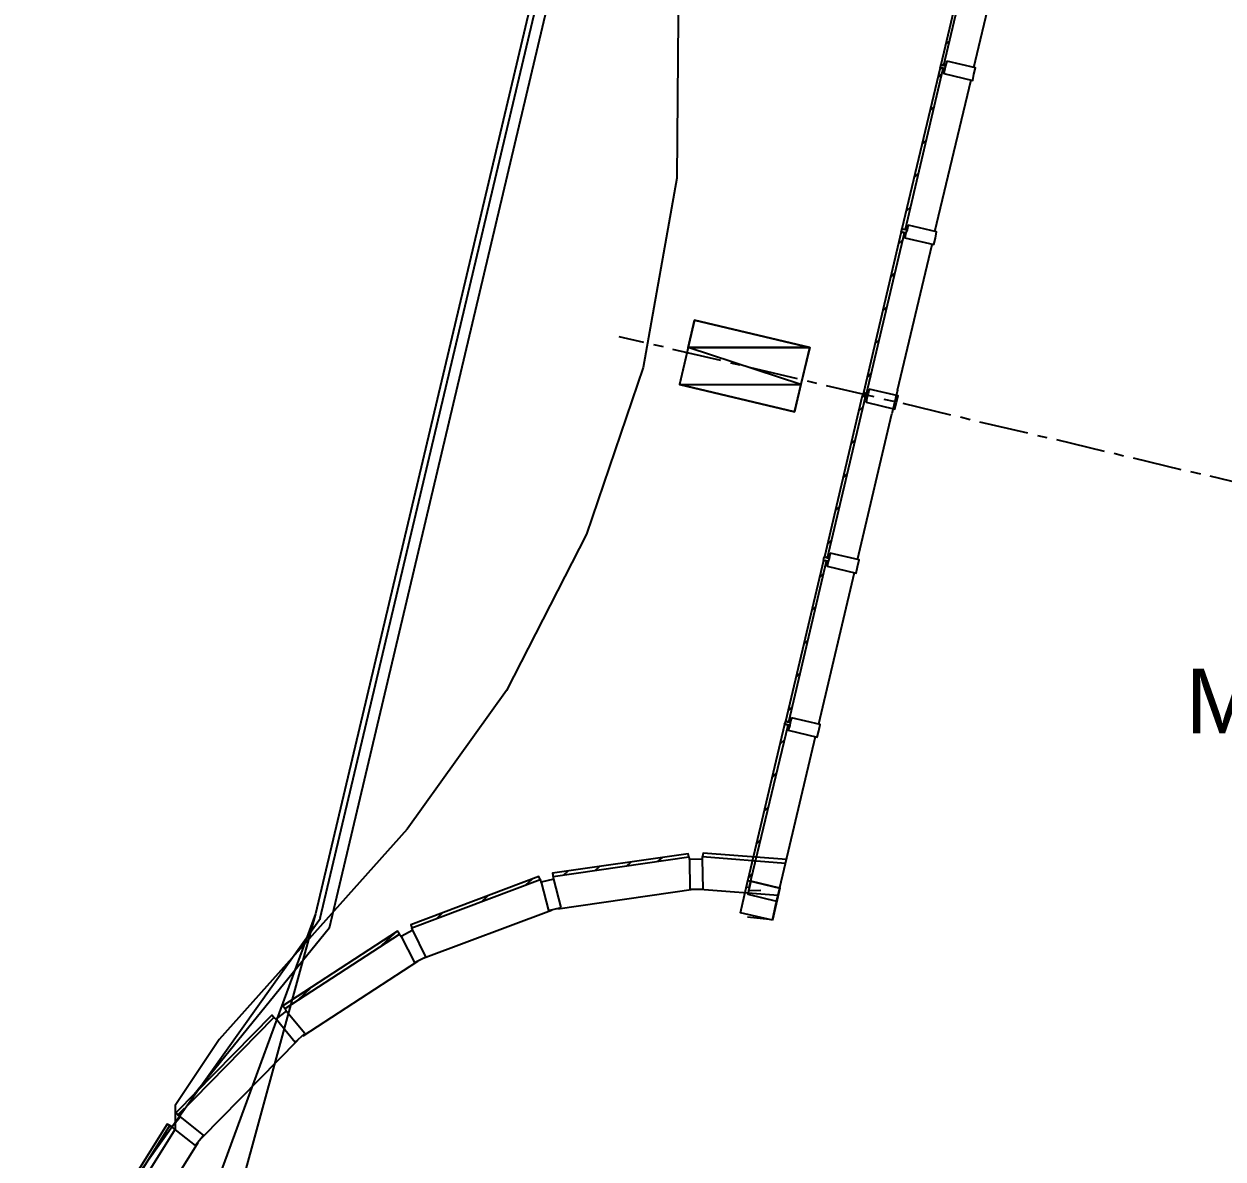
# Model space of a CAD drawing. Header units: feet. Extents: x -84 to 198, y -22 to 181.
# Drawn here: x 13.61 to 44.01, y 76.01 to 104.8 of the extents above; entities that cross this region are included whole.
import ezdxf
from ezdxf.enums import TextEntityAlignment as Align

# ---------------------------------------------------------------- set-up
doc = ezdxf.new("R2010")
doc.units = ezdxf.units.FT
for name, color, linetype in [('A-AREA-COMUN', 252, 'CONTINUOUS'), ('A-LINEA', 7, 'CONTINUOUS'), ('A-MURO-CONCRETO', 8, 'CONTINUOUS'), ('A-TEXTO-PDF', 3, 'CONTINUOUS')]:
    doc.layers.add(name, color=color, linetype=linetype)

msp = doc.modelspace()

# ---------------------------------------------------------------- linework, layer by layer
at = {"layer": 'A-AREA-COMUN'}
msp.add_lwpolyline([(30.208, 105.9733), (30.16, 100.8889), (29.312, 96.0889), (27.872, 91.8578), (25.84, 87.8933), (23.328, 84.3733), (18.56, 79.04), (17.44, 77.3689), (17.44, 76.7644), (15.36, 73.44)], dxfattribs=at)
at = {"layer": 'A-LINEA'}
for p, q in [((21.1189, 82.1165), (28.5276, 113.44)), ((21.3523, 81.8786), (28.8429, 113.5482)), ((21.0069, 82.2403), (28.3763, 113.3838)), ((21.0069, 82.2403), (28.3763, 113.3838)), ((21.0069, 82.2403), (28.3763, 113.3838)), ((36.9333, 103.7511), (37.9067, 107.8711)), ((37.6933, 103.6978), (38.6, 107.5111)), ((36.9867, 104.2844), (37.0933, 104.3911)), ((36.84, 103.6844), (36.8533, 103.7244)), ((36.8533, 103.7244), (36.8533, 103.7644)), ((36.7867, 103.4444), (36.8933, 103.5511)), ((36.7067, 99.5378), (37.6267, 103.3778)), ((36.5867, 102.6044), (36.6933, 102.7111)), ((36.3867, 101.7511), (36.4933, 101.8578)), ((36.1867, 100.9111), (36.2933, 101.0178)), ((35.9867, 100.0578), (36.0933, 100.1644)), ((35.8533, 99.5244), (35.8667, 99.5644)), ((35.8667, 99.5644), (35.8667, 99.6044)), ((35.76, 95.5111), (36.64, 99.2044)), ((35.7867, 99.2178), (35.8933, 99.3244)), ((35.5867, 98.3778), (35.6933, 98.4844)), ((35.3867, 97.5244), (35.4933, 97.6311)), ((28.6933, 96.8711), (29.32, 96.7244)), ((35.1867, 96.6844), (35.2933, 96.7911)), ((29.5733, 96.6711), (29.8133, 96.6178)), ((30.0533, 96.5511), (31.2667, 96.2711)), ((31.52, 96.2044), (31.76, 96.1511)), ((32, 96.0978), (33.2133, 95.8044)), ((34.9867, 95.8311), (35.0933, 95.9378)), ((33.4667, 95.7511), (33.7067, 95.6844)), ((33.9467, 95.6311), (35.16, 95.3511)), ((35.76, 95.5111), (35.6133, 94.9111)), ((34.9467, 95.2978), (34.9733, 95.4578)), ((35.4133, 95.2844), (35.6533, 95.2311)), ((35.8933, 95.1778), (37.1067, 94.8844)), ((34.7467, 91.2044), (35.6133, 94.9111)), ((34.7867, 94.9911), (34.8933, 95.0978)), ((37.36, 94.8311), (37.6, 94.7644)), ((37.84, 94.7111), (39.0533, 94.4311)), ((39.3067, 94.3644), (39.5467, 94.3111)), ((34.5867, 94.1511), (34.6933, 94.2578)), ((39.7867, 94.2578), (41, 93.9644)), ((41.2533, 93.9111), (41.4933, 93.8444)), ((41.7333, 93.7911), (42.9467, 93.4978)), ((34.3867, 93.2978), (34.4933, 93.4044)), ((43.1867, 93.4444), (43.44, 93.3911)), ((43.68, 93.3378), (44.8933, 93.0444)), ((34.1867, 92.4578), (34.2933, 92.5644)), ((33.9867, 91.6044), (34.0933, 91.7111)), ((33.88, 91.1911), (33.8933, 91.2444)), ((33.8933, 91.2444), (33.9067, 91.2844)), ((33.76, 87.0444), (34.6667, 90.8844)), ((33.7867, 90.7644), (33.8933, 90.8711)), ((33.5867, 89.9244), (33.6933, 90.0311)), ((33.3867, 89.0711), (33.4933, 89.1778)), ((33.1867, 88.2311), (33.2933, 88.3378)), ((32.9867, 87.3778), (33.0933, 87.4844)), ((32.8933, 87.0311), (32.9067, 87.0711)), ((32.9067, 87.0711), (32.92, 87.1111)), ((32.7733, 82.8978), (33.68, 86.7244)), ((32.7867, 86.5378), (32.8933, 86.6444)), ((32.5867, 85.6978), (32.6933, 85.8044)), ((32.3867, 84.8444), (32.4933, 84.9511)), ((32.1867, 84.0044), (32.2933, 84.1111)), ((29.6933, 83.5644), (29.8, 83.6578)), ((30.4667, 83.6711), (30.48, 83.5911)), ((30.8133, 83.6844), (32.92, 83.5111)), ((30.8133, 83.6044), (30.8133, 83.6844)), ((28.0933, 83.3244), (28.2, 83.4311)), ((28.8933, 83.4444), (29, 83.5378)), ((26.3333, 82.9644), (26.4933, 83.1111)), ((26.6933, 83.0978), (26.72, 83.0178)), ((27.04, 83.1111), (27.0267, 83.1778)), ((27.2933, 83.2178), (27.4, 83.3111)), ((31.9867, 83.1511), (32.0933, 83.2578)), ((30.7467, 82.8444), (30.7467, 82.8578)), ((32.7333, 82.6978), (30.7467, 82.8444)), ((31.96, 82.8178), (32.2933, 82.8311)), ((25.2133, 82.5378), (25.3733, 82.6844)), ((32.5867, 82.0711), (32.68, 82.5111)), ((21.0013, 82.226), (13.6073, 62.1446)), ((21.0013, 82.226), (14.3466, 57.9612)), ((21.0013, 82.226), (14.3466, 57.9612)), ((21.1227, 82.1118), (16.0765, 75.0279)), ((24.0933, 82.1244), (24.24, 82.2711)), ((27.1467, 82.3511), (27.1467, 82.3644)), ((32.5127, 82.0883), (31.9524, 82.146)), ((21.3561, 81.8739), (17.8876, 77.6068)), ((23.4667, 81.8044), (23.44, 81.8711)), ((22.68, 81.4311), (23.0133, 81.7378)), ((23.1333, 81.7111), (23.1733, 81.6578)), ((23.7333, 81.0978), (23.7333, 81.1111)), ((20.56, 80.0444), (20.88, 80.3511)), ((20.2667, 79.7644), (20.2267, 79.8311)), ((19.9467, 79.6044), (20, 79.5511)), ((20.68, 79.1244), (20.6667, 79.1378)), ((17.52, 77.1378), (17.68, 77.2978)), ((17.5733, 77.0844), (17.52, 77.1244)), ((17.1867, 76.8178), (17.2533, 76.8844)), ((17.3067, 76.8578), (17.3733, 76.8178)), ((18.12, 76.5511), (18.1067, 76.5511))]:
    msp.add_line(p, q, dxfattribs=at)
for points in [[(37.8267, 107.8844), (36.8533, 103.7644), (36.9333, 103.7511)], [(37.0133, 103.8578), (36.9733, 103.7378), (36.8933, 103.7644), (36.8933, 103.7511), (36.9733, 103.7378), (36.96, 103.6578), (36.88, 103.6844), (36.88, 103.6711), (36.96, 103.6578), (36.9333, 103.5378), (37.6667, 103.3644), (37.6933, 103.5244), (37.7333, 103.6844), (37.0133, 103.8578)], [(35.96, 99.5911), (36.92, 103.6711), (36.84, 103.6844), (35.8667, 99.6044), (35.96, 99.5911)], [(34.9733, 95.4178), (35.9333, 99.4978), (35.8533, 99.5244), (34.8933, 95.4444), (34.9733, 95.4178)], [(36.0267, 99.6978), (36, 99.5778), (35.9067, 99.5911), (35.9067, 99.5911), (36, 99.5778), (35.9733, 99.4978), (35.8933, 99.5111), (35.8933, 99.5111), (35.9733, 99.4978), (35.9467, 99.3778), (36.68, 99.2044), (36.72, 99.3644), (36.7467, 99.5244), (36.0267, 99.6978)], [(33.1467, 94.9644), (33.5333, 96.5911), (30.6133, 97.2844), (30.2267, 95.6578), (33.1467, 94.9644)], [(35.04, 95.5378), (35.0133, 95.4178), (34.9333, 95.4311), (34.9333, 95.4311), (35.0133, 95.4044), (34.9867, 95.3378), (34.9067, 95.3511), (34.9067, 95.3511), (34.9867, 95.3378), (34.96, 95.2044), (35.6933, 95.0311), (35.7333, 95.2044), (35.7733, 95.3644), (35.04, 95.5378)], [(33.9867, 91.2578), (34.9467, 95.3378), (34.8667, 95.3644), (33.9067, 91.2844), (33.9867, 91.2578)], [(34.0533, 91.3778), (34.0267, 91.2444), (33.9467, 91.2711), (33.9467, 91.2711), (34.0267, 91.2444), (34, 91.1644), (33.92, 91.1911), (33.92, 91.1911), (34, 91.1644), (33.9733, 91.0444), (34.7067, 90.8711), (34.7467, 91.0311), (34.7867, 91.2044), (34.0533, 91.3778)], [(33, 87.0978), (33.96, 91.1778), (33.88, 91.1911), (32.92, 87.1111), (33, 87.0978)], [(32, 82.8978), (32.9867, 87.0178), (32.8933, 87.0311), (31.92, 82.9111), (32, 82.8978)], [(33.0667, 87.2044), (33.04, 87.0844), (32.96, 87.1111), (32.96, 87.0978), (33.04, 87.0844), (33.0267, 87.0044), (32.9467, 87.0311), (32.9333, 87.0311), (33.0267, 87.0044), (32.9867, 86.8844), (33.72, 86.7111), (33.76, 86.8711), (33.8, 87.0311), (33.0667, 87.2044)], [(27.0267, 83.1778), (30.4667, 83.6711), (30.4533, 83.7511), (27.0133, 83.2578), (27.0267, 83.1778)], [(30.8267, 82.8578), (30.8133, 83.6178), (30.48, 83.6044), (30.4933, 82.8578), (30.8267, 82.8578)], [(32.9467, 83.6044), (30.8267, 83.7644), (30.8133, 83.6844)], [(23.44, 81.8711), (26.6933, 83.0978), (26.6667, 83.1778), (23.4133, 81.9511), (23.44, 81.8711)], [(27.2267, 82.3911), (27.04, 83.1111), (26.72, 83.0311), (26.9067, 82.3111), (27.2267, 82.3911)], [(32.5867, 82.0711), (31.7733, 82.2578), (31.96, 83.0711), (32.7733, 82.8844), (32.04, 83.0578), (31.96, 82.7244), (32.6933, 82.5511), (32.7733, 82.8844), (32.5867, 82.0711)], [(30.5867, 82.8578), (30.5867, 82.8444), (27.1467, 82.3511)], [(32.7733, 82.8978), (32.68, 82.5111), (32.5867, 82.0711)], [(26.9733, 82.3244), (26.9867, 82.3111), (23.7333, 81.0978)], [(23.8, 81.1378), (23.4667, 81.8178), (23.1733, 81.6578), (23.5067, 80.9911), (23.8, 81.1378)], [(20.2267, 79.8311), (23.1333, 81.7111), (23.08, 81.7911), (20.1733, 79.8978), (20.2267, 79.8311)], [(23.5733, 81.0311), (23.5867, 81.0178), (20.68, 79.1244)], [(20.7333, 79.1911), (20.2533, 79.7644), (20, 79.5644), (20.48, 78.9778), (20.7333, 79.1911)], [(17.52, 77.1244), (19.9467, 79.6044), (19.8933, 79.6578), (17.4667, 77.1911), (17.52, 77.1244)], [(20.5333, 79.0311), (20.5467, 79.0178), (18.12, 76.5511)], [(18.16, 76.6178), (17.5733, 77.0844), (17.36, 76.8178), (17.9467, 76.3511), (18.16, 76.6178)], [(15.4667, 73.9111), (17.3067, 76.8578), (17.24, 76.8978), (15.4, 73.9644), (15.4667, 73.9111)], [(18, 76.4178), (18.0133, 76.4178), (16.1733, 73.4711)]]:
    msp.add_lwpolyline(points, dxfattribs=at)
at = {"layer": 'A-MURO-CONCRETO'}
for points in [[(30.6133, 97.2844), (33.5333, 96.5911), (30.4533, 96.5911), (30.6133, 97.2844), (30.6133, 97.2844)], [(30.4533, 96.5911), (30.2267, 95.6578), (33.3067, 95.6578), (30.4533, 96.5911)], [(30.4533, 96.5911), (33.5333, 96.5911), (33.3067, 95.6578), (30.4533, 96.5911), (30.4533, 96.5911)], [(30.2267, 95.6578), (33.3067, 95.6578), (33.1467, 94.9644), (30.2267, 95.6578), (30.2267, 95.6578)]]:
    msp.add_lwpolyline(points, dxfattribs=at)

# ---------------------------------------------------------------- texts
at = {"layer": 'A-TEXTO-PDF'}
msp.add_text('MECHANICAL', height=1.646, dxfattribs=at).set_placement((50.2913, 86.8052), align=Align.CENTER)

doc.saveas('drawing.dxf')
